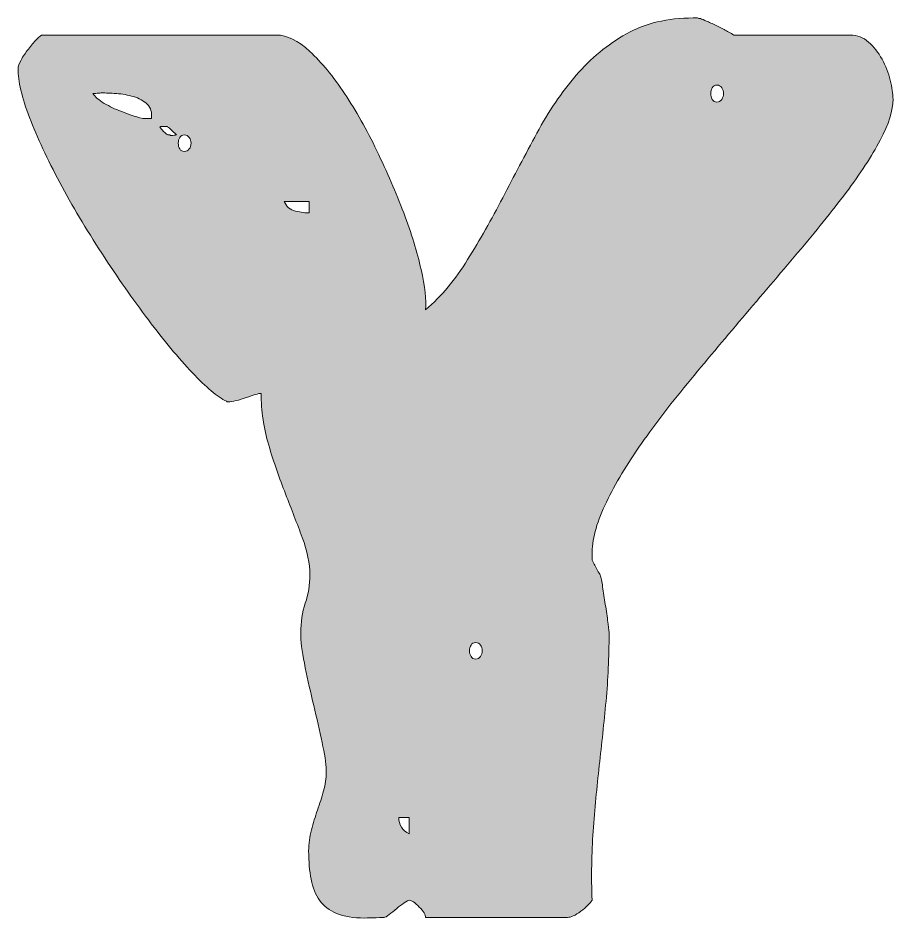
# Model space of a CAD drawing. Header units: inches. Extents: x 229 to 851, y -868 to -212.
# Drawn here: x 691.2 to 840, y -619.8 to -466.8 of the extents above; entities that cross this region are included whole.
import ezdxf

# ---------------------------------------------------------------- set-up
doc = ezdxf.new("R2010")
doc.units = ezdxf.units.IN
doc.header["$MEASUREMENT"] = 0
doc.layers.add('Layer 1', color=7, linetype='Continuous')

# ---------------------------------------------------------------- blocks, each defined once
blk = doc.blocks.new('block 3')
at = {"layer": 'Layer 1', "true_color": 0x040404}
h = blk.add_hatch(color=18, dxfattribs=at)
h.dxf.hatch_style = 2
edge = h.paths.add_edge_path()
edge.add_spline(control_points=[(743.66, -594.19), (743.52, -592.88), (743.23, -591.21), (742.78, -589.17), (742.33, -587.13), (741.85, -585.02), (741.33, -582.85), (740.82, -580.68), (740.35, -578.55), (739.93, -576.48), (739.52, -574.41), (739.31, -572.68), (739.31, -571.3), (739.31, -569.5), (739.57, -567.83), (740.09, -566.28), (740.61, -564.72), (740.86, -563.12), (740.86, -561.46), (740.86, -559.53), (740.43, -557.4), (739.57, -555.09), (738.71, -552.78), (737.76, -550.31), (736.72, -547.68), (735.69, -545.06), (734.74, -542.3), (733.87, -539.4), (733.01, -536.5), (732.58, -533.56), (732.58, -530.59), (732.37, -530.59), (732.04, -530.66), (731.59, -530.8), (731.14, -530.94), (730.63, -531.11), (730.04, -531.32), (729.45, -531.52), (728.88, -531.7), (728.33, -531.83), (727.78, -531.97), (727.33, -532.04), (726.98, -532.04), (726.85, -532.04), (726.74, -532.01), (726.68, -531.94), (725.15, -531.18), (723.22, -529.56), (720.87, -527.07), (718.52, -524.58), (716.04, -521.6), (713.42, -518.11), (710.79, -514.62), (708.15, -510.84), (705.49, -506.77), (702.83, -502.69), (700.45, -498.69), (698.34, -494.75), (696.24, -490.81), (694.53, -487.14), (693.22, -483.72), (691.91, -480.3), (691.25, -477.52), (691.25, -475.38), (691.25, -475.03), (691.42, -474.55), (691.76, -473.93), (692.11, -473.31), (692.53, -472.69), (693.01, -472.06), (693.49, -471.44), (693.96, -470.89), (694.41, -470.41), (694.86, -469.93), (695.22, -469.68), (695.49, -469.68), (695.49, -469.68), (735.17, -469.68), (735.17, -469.68), (736.96, -469.68), (738.86, -470.61), (740.86, -472.48), (742.87, -474.34), (744.84, -476.73), (746.77, -479.63), (748.7, -482.53), (750.53, -485.77), (752.26, -489.36), (753.99, -492.95), (755.5, -496.48), (756.82, -499.93), (758.13, -503.38), (759.11, -506.58), (759.77, -509.51), (760.43, -512.45), (760.68, -514.74), (760.55, -516.4), (763.24, -514.05), (765.62, -511.2), (767.69, -507.85), (769.77, -504.51), (771.75, -501), (773.65, -497.34), (775.55, -493.68), (777.48, -490.02), (779.45, -486.36), (781.42, -482.7), (783.65, -479.42), (786.13, -476.52), (788.62, -473.62), (791.47, -471.27), (794.68, -469.47), (797.89, -467.68), (801.67, -466.78), (806.02, -466.78), (806.02, -466.78), (806.75, -466.78), (806.75, -466.78), (806.88, -466.85), (807.06, -466.89), (807.26, -466.89), (807.47, -466.96), (807.85, -467.11), (808.4, -467.35), (808.96, -467.6), (809.54, -467.87), (810.16, -468.18), (810.79, -468.49), (811.36, -468.79), (811.87, -469.06), (812.39, -469.34), (812.75, -469.55), (812.96, -469.68), (812.96, -469.68), (832.75, -469.68), (832.75, -469.68), (833.92, -469.68), (834.95, -470.08), (835.85, -470.87), (836.75, -471.67), (837.51, -472.64), (838.13, -473.78), (838.75, -474.91), (839.22, -476.1), (839.53, -477.35), (839.84, -478.59), (840, -479.66), (840, -480.56), (840, -482.49), (839.27, -484.82), (837.82, -487.55), (836.37, -490.28), (834.44, -493.25), (832.02, -496.46), (829.6, -499.67), (826.86, -503.09), (823.79, -506.71), (820.71, -510.34), (817.59, -514.02), (814.41, -517.75), (811.23, -521.47), (808.11, -525.2), (805.04, -528.93), (801.96, -532.66), (799.22, -536.27), (796.8, -539.76), (794.38, -543.25), (792.45, -546.54), (791, -549.65), (789.55, -552.76), (788.83, -555.55), (788.83, -558.04), (788.83, -558.04), (788.83, -558.87), (788.83, -558.87), (788.83, -558.94), (788.91, -559.11), (789.08, -559.39), (789.26, -559.67), (789.41, -559.96), (789.55, -560.27), (789.69, -560.58), (789.84, -560.87), (790.02, -561.15), (790.19, -561.43), (790.28, -561.6), (790.28, -561.67), (790.41, -562.15), (790.55, -562.88), (790.69, -563.84), (790.83, -564.81), (790.98, -565.83), (791.16, -566.9), (791.33, -567.97), (791.47, -568.94), (791.57, -569.8), (791.68, -570.66), (791.73, -571.23), (791.73, -571.51), (791.73, -575.44), (791.55, -579.24), (791.21, -582.9), (790.86, -586.56), (790.48, -590.22), (790.07, -593.88), (789.65, -597.54), (789.31, -601.25), (789.03, -605.02), (788.76, -608.78), (788.69, -612.7), (788.83, -616.77), (788.48, -617.33), (787.84, -617.95), (786.91, -618.64), (785.98, -619.33), (785.23, -619.68), (784.68, -619.68), (784.68, -619.68), (760.55, -619.68), (760.55, -619.68), (760.55, -619.26), (760.18, -618.67), (759.46, -617.91), (758.73, -617.15), (758.16, -616.77), (757.75, -616.77), (757.61, -616.77), (757.34, -616.91), (756.92, -617.19), (756.51, -617.47), (756.07, -617.79), (755.63, -618.17), (755.18, -618.55), (754.75, -618.9), (754.33, -619.21), (753.92, -619.52), (753.64, -619.68), (753.5, -619.68), (753.43, -619.68), (752.99, -619.69), (752.16, -619.73), (751.33, -619.76), (750.67, -619.78), (750.19, -619.78), (748.25, -619.78), (746.67, -619.52), (745.42, -619), (744.18, -618.48), (743.21, -617.74), (742.52, -616.77), (741.83, -615.81), (741.35, -614.62), (741.07, -613.2), (740.8, -611.79), (740.66, -610.18), (740.66, -608.38), (740.66, -607.14), (740.82, -605.95), (741.12, -604.81), (741.44, -603.67), (741.78, -602.55), (742.16, -601.44), (742.54, -600.34), (742.89, -599.25), (743.2, -598.18), (743.51, -597.11), (743.66, -596.06), (743.66, -595.02), (743.66, -595.02), (743.66, -594.19), (743.66, -594.19)], knot_values=[0, 0, 0, 0, 1, 1, 1, 2, 2, 2, 3, 3, 3, 4, 4, 4, 5, 5, 5, 6, 6, 6, 7, 7, 7, 8, 8, 8, 9, 9, 9, 10, 10, 10, 11, 11, 11, 12, 12, 12, 13, 13, 13, 14, 14, 14, 15, 15, 15, 16, 16, 16, 17, 17, 17, 18, 18, 18, 19, 19, 19, 20, 20, 20, 21, 21, 21, 22, 22, 22, 23, 23, 23, 24, 24, 24, 25, 25, 25, 26, 26, 26, 27, 27, 27, 28, 28, 28, 29, 29, 29, 30, 30, 30, 31, 31, 31, 32, 32, 32, 33, 33, 33, 34, 34, 34, 35, 35, 35, 36, 36, 36, 37, 37, 37, 38, 38, 38, 39, 39, 39, 40, 40, 40, 41, 41, 41, 42, 42, 42, 43, 43, 43, 44, 44, 44, 45, 45, 45, 46, 46, 46, 47, 47, 47, 48, 48, 48, 49, 49, 49, 50, 50, 50, 51, 51, 51, 52, 52, 52, 53, 53, 53, 54, 54, 54, 55, 55, 55, 56, 56, 56, 57, 57, 57, 58, 58, 58, 59, 59, 59, 60, 60, 60, 61, 61, 61, 62, 62, 62, 63, 63, 63, 64, 64, 64, 65, 65, 65, 66, 66, 66, 67, 67, 67, 68, 68, 68, 69, 69, 69, 70, 70, 70, 71, 71, 71, 72, 72, 72, 73, 73, 73, 74, 74, 74, 75, 75, 75, 76, 76, 76, 77, 77, 77, 78, 78, 78, 79, 79, 79, 80, 80, 80, 81, 81, 81, 82, 82, 82, 83, 83, 83, 84, 84, 84, 85, 85, 85, 86, 86, 86, 87, 87, 87, 88, 88, 88, 89, 89, 89, 90, 90, 90, 90], degree=3, periodic=1)
edge = h.paths.add_edge_path()
edge.add_spline(control_points=[(713.21, -483.87), (713.21, -483.87), (713.93, -483.87), (713.93, -483.87), (714.07, -482.84), (713.83, -482.03), (713.21, -481.44), (712.59, -480.85), (711.81, -480.42), (710.88, -480.14), (709.94, -479.87), (708.98, -479.7), (707.98, -479.63), (706.97, -479.56), (706.13, -479.52), (705.44, -479.52), (705.3, -479.52), (705.06, -479.54), (704.71, -479.58), (704.37, -479.61), (704.13, -479.63), (703.99, -479.63), (704.33, -480.18), (704.97, -480.73), (705.9, -481.29), (706.84, -481.84), (707.79, -482.29), (708.75, -482.63), (709.86, -483.12), (711.1, -483.53), (712.48, -483.87), (712.48, -483.87), (713.21, -483.87), (713.21, -483.87)], knot_values=[0, 0, 0, 0, 1, 1, 1, 2, 2, 2, 3, 3, 3, 4, 4, 4, 5, 5, 5, 6, 6, 6, 7, 7, 7, 8, 8, 8, 9, 9, 9, 10, 10, 10, 11, 11, 11, 11], degree=3, periodic=1)
edge = h.paths.add_edge_path()
edge.add_spline(control_points=[(715.38, -485.32), (715.45, -485.46), (715.66, -485.7), (716, -486.05), (716.35, -486.4), (716.59, -486.6), (716.73, -486.67), (716.73, -486.67), (717.04, -486.67), (717.04, -486.67), (717.11, -486.74), (717.25, -486.77), (717.45, -486.77), (717.52, -486.77), (717.64, -486.76), (717.82, -486.72), (717.99, -486.69), (718.11, -486.67), (718.18, -486.67), (718.04, -486.53), (717.8, -486.29), (717.45, -485.95), (717.11, -485.6), (716.87, -485.39), (716.73, -485.32), (716.73, -485.26), (716.64, -485.22), (716.47, -485.22), (716.3, -485.22), (716.14, -485.22), (716, -485.22), (715.94, -485.22), (715.83, -485.22), (715.69, -485.22), (715.56, -485.22), (715.45, -485.26), (715.38, -485.32)], knot_values=[0, 0, 0, 0, 1, 1, 1, 2, 2, 2, 3, 3, 3, 4, 4, 4, 5, 5, 5, 6, 6, 6, 7, 7, 7, 8, 8, 8, 9, 9, 9, 10, 10, 10, 11, 11, 11, 12, 12, 12, 12], degree=3, periodic=1)
edge = h.paths.add_edge_path()
edge.add_spline(control_points=[(719.53, -486.67), (719.18, -486.67), (718.92, -486.81), (718.75, -487.09), (718.58, -487.36), (718.49, -487.69), (718.49, -488.07), (718.49, -488.45), (718.58, -488.78), (718.75, -489.05), (718.92, -489.33), (719.18, -489.47), (719.53, -489.47), (719.87, -489.47), (720.15, -489.33), (720.36, -489.05), (720.56, -488.78), (720.67, -488.45), (720.67, -488.07), (720.67, -487.69), (720.56, -487.36), (720.36, -487.09), (720.15, -486.81), (719.87, -486.67), (719.53, -486.67)], knot_values=[0, 0, 0, 0, 1, 1, 1, 2, 2, 2, 3, 3, 3, 4, 4, 4, 5, 5, 5, 6, 6, 6, 7, 7, 7, 8, 8, 8, 8], degree=3, periodic=1)
edge = h.paths.add_edge_path()
edge.add_spline(control_points=[(736.51, -497.96), (736.86, -498.86), (737.5, -499.41), (738.43, -499.62), (739.36, -499.83), (740.14, -499.93), (740.76, -499.93), (740.76, -499.93), (740.76, -497.96), (740.76, -497.96), (740.76, -497.96), (736.51, -497.96), (736.51, -497.96)], knot_values=[0, 0, 0, 0, 1, 1, 1, 2, 2, 2, 3, 3, 3, 4, 4, 4, 4], degree=3, periodic=1)
edge = h.paths.add_edge_path()
edge.add_spline(control_points=[(755.99, -602.69), (755.99, -603.93), (756.57, -604.86), (757.75, -605.48), (757.75, -605.48), (757.75, -602.69), (757.75, -602.69), (757.75, -602.69), (755.99, -602.69), (755.99, -602.69)], knot_values=[0, 0, 0, 0, 1, 1, 1, 2, 2, 2, 3, 3, 3, 3], degree=3, periodic=1)
edge = h.paths.add_edge_path()
edge.add_spline(control_points=[(769.04, -572.96), (768.7, -572.96), (768.44, -573.1), (768.26, -573.37), (768.09, -573.65), (768.01, -573.98), (768.01, -574.36), (768.01, -574.74), (768.09, -575.06), (768.26, -575.34), (768.44, -575.62), (768.7, -575.75), (769.04, -575.75), (769.39, -575.75), (769.66, -575.62), (769.87, -575.34), (770.08, -575.06), (770.18, -574.74), (770.18, -574.36), (770.18, -573.98), (770.08, -573.65), (769.87, -573.37), (769.66, -573.1), (769.39, -572.96), (769.04, -572.96)], knot_values=[0, 0, 0, 0, 1, 1, 1, 2, 2, 2, 3, 3, 3, 4, 4, 4, 5, 5, 5, 6, 6, 6, 7, 7, 7, 8, 8, 8, 8], degree=3, periodic=1)
edge = h.paths.add_edge_path()
edge.add_spline(control_points=[(810.06, -478.18), (809.71, -478.18), (809.46, -478.33), (809.28, -478.64), (809.11, -478.95), (809.02, -479.28), (809.02, -479.63), (809.02, -479.97), (809.11, -480.3), (809.28, -480.61), (809.46, -480.92), (809.71, -481.08), (810.06, -481.08), (810.41, -481.08), (810.68, -480.92), (810.89, -480.61), (811.1, -480.3), (811.2, -479.97), (811.2, -479.63), (811.2, -479.28), (811.1, -478.95), (810.89, -478.64), (810.68, -478.33), (810.41, -478.18), (810.06, -478.18)], knot_values=[0, 0, 0, 0, 1, 1, 1, 2, 2, 2, 3, 3, 3, 4, 4, 4, 5, 5, 5, 6, 6, 6, 7, 7, 7, 8, 8, 8, 8], degree=3, periodic=1)
at = {"layer": 'Layer 1', "lineweight": 0}
for points, knots in [([(743.66, -594.19), (743.52, -592.88), (743.23, -591.21), (742.78, -589.17), (742.33, -587.13), (741.85, -585.02), (741.33, -582.85), (740.82, -580.68), (740.35, -578.55), (739.93, -576.48), (739.52, -574.41), (739.31, -572.68), (739.31, -571.3), (739.31, -569.5), (739.57, -567.83), (740.09, -566.28), (740.61, -564.72), (740.86, -563.12), (740.86, -561.46), (740.86, -559.53), (740.43, -557.4), (739.57, -555.09), (738.71, -552.78), (737.76, -550.31), (736.72, -547.68), (735.69, -545.06), (734.74, -542.3), (733.87, -539.4), (733.01, -536.5), (732.58, -533.56), (732.58, -530.59), (732.37, -530.59), (732.04, -530.66), (731.59, -530.8), (731.14, -530.94), (730.63, -531.11), (730.04, -531.32), (729.45, -531.52), (728.88, -531.7), (728.33, -531.83), (727.78, -531.97), (727.33, -532.04), (726.98, -532.04), (726.85, -532.04), (726.74, -532.01), (726.68, -531.94), (725.15, -531.18), (723.22, -529.56), (720.87, -527.07), (718.52, -524.58), (716.04, -521.6), (713.42, -518.11), (710.79, -514.62), (708.15, -510.84), (705.49, -506.77), (702.83, -502.69), (700.45, -498.69), (698.34, -494.75), (696.24, -490.81), (694.53, -487.14), (693.22, -483.72), (691.91, -480.3), (691.25, -477.52), (691.25, -475.38), (691.25, -475.03), (691.42, -474.55), (691.76, -473.93), (692.11, -473.31), (692.53, -472.69), (693.01, -472.06), (693.49, -471.44), (693.96, -470.89), (694.41, -470.41), (694.86, -469.93), (695.22, -469.68), (695.49, -469.68), (695.49, -469.68), (735.17, -469.68), (735.17, -469.68), (736.96, -469.68), (738.86, -470.61), (740.86, -472.48), (742.87, -474.34), (744.84, -476.73), (746.77, -479.63), (748.7, -482.53), (750.53, -485.77), (752.26, -489.36), (753.99, -492.95), (755.5, -496.48), (756.82, -499.93), (758.13, -503.38), (759.11, -506.58), (759.77, -509.51), (760.43, -512.45), (760.68, -514.74), (760.55, -516.4), (763.24, -514.05), (765.62, -511.2), (767.69, -507.85), (769.77, -504.51), (771.75, -501), (773.65, -497.34), (775.55, -493.68), (777.48, -490.02), (779.45, -486.36), (781.42, -482.7), (783.65, -479.42), (786.13, -476.52), (788.62, -473.62), (791.47, -471.27), (794.68, -469.47), (797.89, -467.68), (801.67, -466.78), (806.02, -466.78), (806.02, -466.78), (806.75, -466.78), (806.75, -466.78), (806.88, -466.85), (807.06, -466.89), (807.26, -466.89), (807.47, -466.96), (807.85, -467.11), (808.4, -467.35), (808.96, -467.6), (809.54, -467.87), (810.16, -468.18), (810.79, -468.49), (811.36, -468.79), (811.87, -469.06), (812.39, -469.34), (812.75, -469.55), (812.96, -469.68), (812.96, -469.68), (832.75, -469.68), (832.75, -469.68), (833.92, -469.68), (834.95, -470.08), (835.85, -470.87), (836.75, -471.67), (837.51, -472.64), (838.13, -473.78), (838.75, -474.91), (839.22, -476.1), (839.53, -477.35), (839.84, -478.59), (840, -479.66), (840, -480.56), (840, -482.49), (839.27, -484.82), (837.82, -487.55), (836.37, -490.28), (834.44, -493.25), (832.02, -496.46), (829.6, -499.67), (826.86, -503.09), (823.79, -506.71), (820.71, -510.34), (817.59, -514.02), (814.41, -517.75), (811.23, -521.47), (808.11, -525.2), (805.04, -528.93), (801.96, -532.66), (799.22, -536.27), (796.8, -539.76), (794.38, -543.25), (792.45, -546.54), (791, -549.65), (789.55, -552.76), (788.83, -555.55), (788.83, -558.04), (788.83, -558.04), (788.83, -558.87), (788.83, -558.87), (788.83, -558.94), (788.91, -559.11), (789.08, -559.39), (789.26, -559.67), (789.41, -559.96), (789.55, -560.27), (789.69, -560.58), (789.84, -560.87), (790.02, -561.15), (790.19, -561.43), (790.28, -561.6), (790.28, -561.67), (790.41, -562.15), (790.55, -562.88), (790.69, -563.84), (790.83, -564.81), (790.98, -565.83), (791.16, -566.9), (791.33, -567.97), (791.47, -568.94), (791.57, -569.8), (791.68, -570.66), (791.73, -571.23), (791.73, -571.51), (791.73, -575.44), (791.55, -579.24), (791.21, -582.9), (790.86, -586.56), (790.48, -590.22), (790.07, -593.88), (789.65, -597.54), (789.31, -601.25), (789.03, -605.02), (788.76, -608.78), (788.69, -612.7), (788.83, -616.77), (788.48, -617.33), (787.84, -617.95), (786.91, -618.64), (785.98, -619.33), (785.23, -619.68), (784.68, -619.68), (784.68, -619.68), (760.55, -619.68), (760.55, -619.68), (760.55, -619.26), (760.18, -618.67), (759.46, -617.91), (758.73, -617.15), (758.16, -616.77), (757.75, -616.77), (757.61, -616.77), (757.34, -616.91), (756.92, -617.19), (756.51, -617.47), (756.07, -617.79), (755.63, -618.17), (755.18, -618.55), (754.75, -618.9), (754.33, -619.21), (753.92, -619.52), (753.64, -619.68), (753.5, -619.68), (753.43, -619.68), (752.99, -619.69), (752.16, -619.73), (751.33, -619.76), (750.67, -619.78), (750.19, -619.78), (748.25, -619.78), (746.67, -619.52), (745.42, -619), (744.18, -618.48), (743.21, -617.74), (742.52, -616.77), (741.83, -615.81), (741.35, -614.62), (741.07, -613.2), (740.8, -611.79), (740.66, -610.18), (740.66, -608.38), (740.66, -607.14), (740.82, -605.95), (741.12, -604.81), (741.44, -603.67), (741.78, -602.55), (742.16, -601.44), (742.54, -600.34), (742.89, -599.25), (743.2, -598.18), (743.51, -597.11), (743.66, -596.06), (743.66, -595.02), (743.66, -595.02), (743.66, -594.19), (743.66, -594.19)], [0, 0, 0, 0, 1, 1, 1, 2, 2, 2, 3, 3, 3, 4, 4, 4, 5, 5, 5, 6, 6, 6, 7, 7, 7, 8, 8, 8, 9, 9, 9, 10, 10, 10, 11, 11, 11, 12, 12, 12, 13, 13, 13, 14, 14, 14, 15, 15, 15, 16, 16, 16, 17, 17, 17, 18, 18, 18, 19, 19, 19, 20, 20, 20, 21, 21, 21, 22, 22, 22, 23, 23, 23, 24, 24, 24, 25, 25, 25, 26, 26, 26, 27, 27, 27, 28, 28, 28, 29, 29, 29, 30, 30, 30, 31, 31, 31, 32, 32, 32, 33, 33, 33, 34, 34, 34, 35, 35, 35, 36, 36, 36, 37, 37, 37, 38, 38, 38, 39, 39, 39, 40, 40, 40, 41, 41, 41, 42, 42, 42, 43, 43, 43, 44, 44, 44, 45, 45, 45, 46, 46, 46, 47, 47, 47, 48, 48, 48, 49, 49, 49, 50, 50, 50, 51, 51, 51, 52, 52, 52, 53, 53, 53, 54, 54, 54, 55, 55, 55, 56, 56, 56, 57, 57, 57, 58, 58, 58, 59, 59, 59, 60, 60, 60, 61, 61, 61, 62, 62, 62, 63, 63, 63, 64, 64, 64, 65, 65, 65, 66, 66, 66, 67, 67, 67, 68, 68, 68, 69, 69, 69, 70, 70, 70, 71, 71, 71, 72, 72, 72, 73, 73, 73, 74, 74, 74, 75, 75, 75, 76, 76, 76, 77, 77, 77, 78, 78, 78, 79, 79, 79, 80, 80, 80, 81, 81, 81, 82, 82, 82, 83, 83, 83, 84, 84, 84, 85, 85, 85, 86, 86, 86, 87, 87, 87, 88, 88, 88, 89, 89, 89, 90, 90, 90, 90]), ([(810.06, -478.18), (809.71, -478.18), (809.46, -478.33), (809.28, -478.64), (809.11, -478.95), (809.02, -479.28), (809.02, -479.63), (809.02, -479.97), (809.11, -480.3), (809.28, -480.61), (809.46, -480.92), (809.71, -481.08), (810.06, -481.08), (810.41, -481.08), (810.68, -480.92), (810.89, -480.61), (811.1, -480.3), (811.2, -479.97), (811.2, -479.63), (811.2, -479.28), (811.1, -478.95), (810.89, -478.64), (810.68, -478.33), (810.41, -478.18), (810.06, -478.18)], [0, 0, 0, 0, 1, 1, 1, 2, 2, 2, 3, 3, 3, 4, 4, 4, 5, 5, 5, 6, 6, 6, 7, 7, 7, 8, 8, 8, 8]), ([(713.21, -483.87), (713.21, -483.87), (713.93, -483.87), (713.93, -483.87), (714.07, -482.84), (713.83, -482.03), (713.21, -481.44), (712.59, -480.85), (711.81, -480.42), (710.88, -480.14), (709.94, -479.87), (708.98, -479.7), (707.98, -479.63), (706.97, -479.56), (706.13, -479.52), (705.44, -479.52), (705.3, -479.52), (705.06, -479.54), (704.71, -479.58), (704.37, -479.61), (704.13, -479.63), (703.99, -479.63), (704.33, -480.18), (704.97, -480.73), (705.9, -481.29), (706.84, -481.84), (707.79, -482.29), (708.75, -482.63), (709.86, -483.12), (711.1, -483.53), (712.48, -483.87), (712.48, -483.87), (713.21, -483.87), (713.21, -483.87)], [0, 0, 0, 0, 1, 1, 1, 2, 2, 2, 3, 3, 3, 4, 4, 4, 5, 5, 5, 6, 6, 6, 7, 7, 7, 8, 8, 8, 9, 9, 9, 10, 10, 10, 11, 11, 11, 11]), ([(715.38, -485.32), (715.45, -485.46), (715.66, -485.7), (716, -486.05), (716.35, -486.4), (716.59, -486.6), (716.73, -486.67), (716.73, -486.67), (717.04, -486.67), (717.04, -486.67), (717.11, -486.74), (717.25, -486.77), (717.45, -486.77), (717.52, -486.77), (717.64, -486.76), (717.82, -486.72), (717.99, -486.69), (718.11, -486.67), (718.18, -486.67), (718.04, -486.53), (717.8, -486.29), (717.45, -485.95), (717.11, -485.6), (716.87, -485.39), (716.73, -485.32), (716.73, -485.26), (716.64, -485.22), (716.47, -485.22), (716.3, -485.22), (716.14, -485.22), (716, -485.22), (715.94, -485.22), (715.83, -485.22), (715.69, -485.22), (715.56, -485.22), (715.45, -485.26), (715.38, -485.32)], [0, 0, 0, 0, 1, 1, 1, 2, 2, 2, 3, 3, 3, 4, 4, 4, 5, 5, 5, 6, 6, 6, 7, 7, 7, 8, 8, 8, 9, 9, 9, 10, 10, 10, 11, 11, 11, 12, 12, 12, 12]), ([(719.53, -486.67), (719.18, -486.67), (718.92, -486.81), (718.75, -487.09), (718.58, -487.36), (718.49, -487.69), (718.49, -488.07), (718.49, -488.45), (718.58, -488.78), (718.75, -489.05), (718.92, -489.33), (719.18, -489.47), (719.53, -489.47), (719.87, -489.47), (720.15, -489.33), (720.36, -489.05), (720.56, -488.78), (720.67, -488.45), (720.67, -488.07), (720.67, -487.69), (720.56, -487.36), (720.36, -487.09), (720.15, -486.81), (719.87, -486.67), (719.53, -486.67)], [0, 0, 0, 0, 1, 1, 1, 2, 2, 2, 3, 3, 3, 4, 4, 4, 5, 5, 5, 6, 6, 6, 7, 7, 7, 8, 8, 8, 8]), ([(736.51, -497.96), (736.86, -498.86), (737.5, -499.41), (738.43, -499.62), (739.36, -499.83), (740.14, -499.93), (740.76, -499.93), (740.76, -499.93), (740.76, -497.96), (740.76, -497.96), (740.76, -497.96), (736.51, -497.96), (736.51, -497.96)], [0, 0, 0, 0, 1, 1, 1, 2, 2, 2, 3, 3, 3, 4, 4, 4, 4]), ([(769.04, -572.96), (768.7, -572.96), (768.44, -573.1), (768.26, -573.37), (768.09, -573.65), (768.01, -573.98), (768.01, -574.36), (768.01, -574.74), (768.09, -575.06), (768.26, -575.34), (768.44, -575.62), (768.7, -575.75), (769.04, -575.75), (769.39, -575.75), (769.66, -575.62), (769.87, -575.34), (770.08, -575.06), (770.18, -574.74), (770.18, -574.36), (770.18, -573.98), (770.08, -573.65), (769.87, -573.37), (769.66, -573.1), (769.39, -572.96), (769.04, -572.96)], [0, 0, 0, 0, 1, 1, 1, 2, 2, 2, 3, 3, 3, 4, 4, 4, 5, 5, 5, 6, 6, 6, 7, 7, 7, 8, 8, 8, 8]), ([(755.99, -602.69), (755.99, -603.93), (756.57, -604.86), (757.75, -605.48), (757.75, -605.48), (757.75, -602.69), (757.75, -602.69), (757.75, -602.69), (755.99, -602.69), (755.99, -602.69)], [0, 0, 0, 0, 1, 1, 1, 2, 2, 2, 3, 3, 3, 3])]:
    blk.add_open_spline(points, degree=3, knots=knots, dxfattribs=at)
blk = doc.blocks.new('block 2')
at = {"layer": 'Layer 1'}
blk.add_blockref('block 3', (0, 0), dxfattribs=at)

msp = doc.modelspace()

# ---------------------------------------------------------------- block references
at = {"layer": 'Layer 1'}
msp.add_blockref('block 2', (0, 0), dxfattribs=at)

doc.saveas('drawing.dxf')
